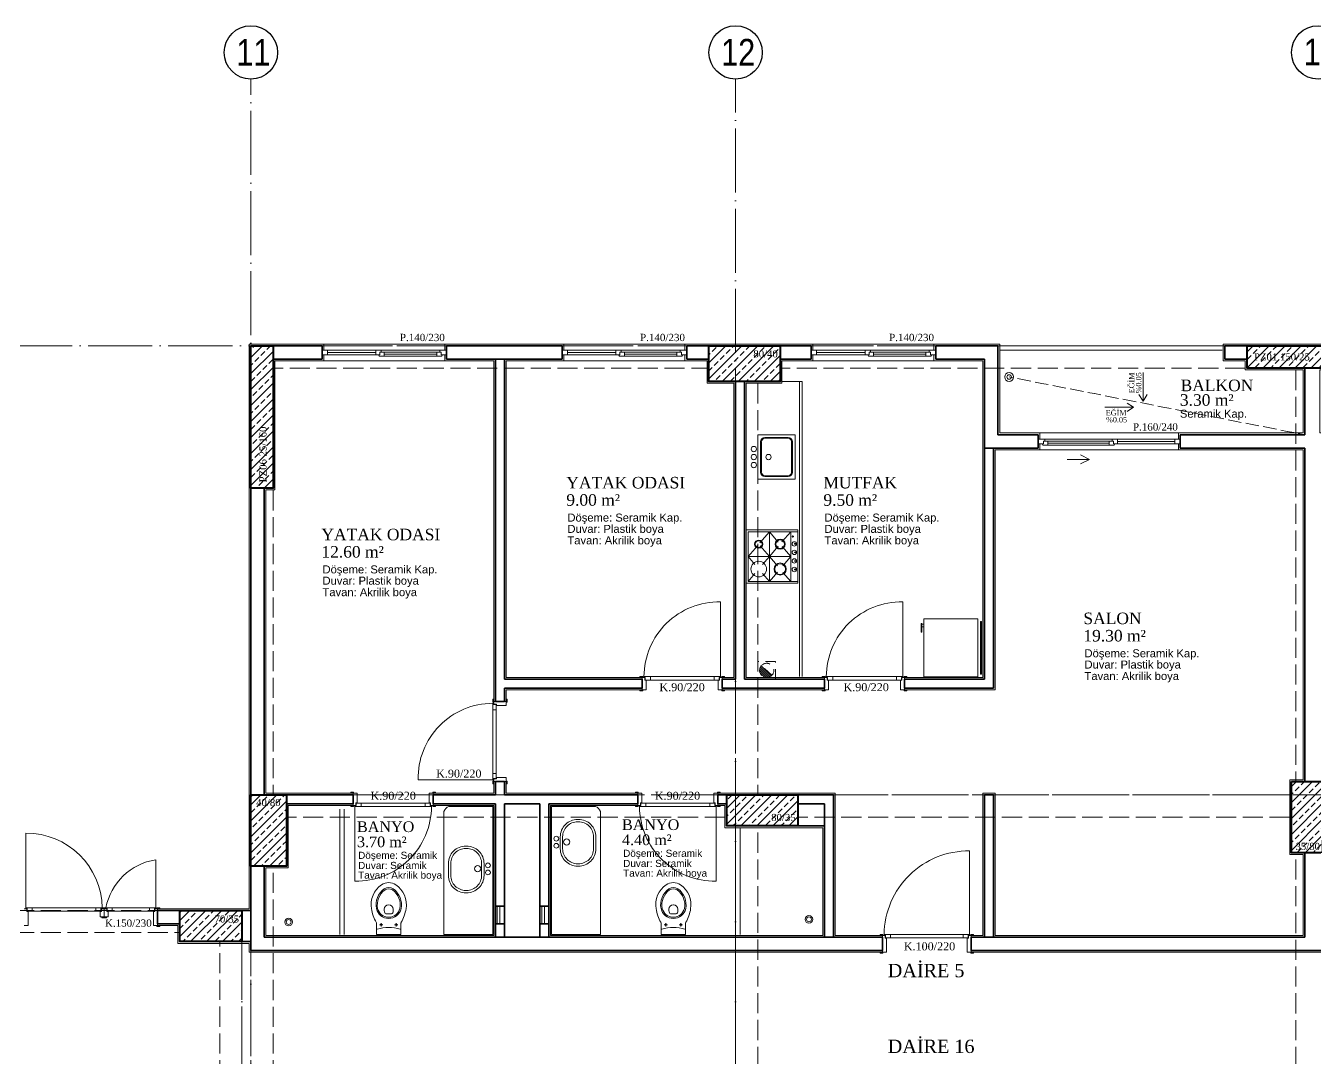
# Model space of a CAD drawing. Header units: millimetres. Extents: x 11587 to 81192, y -36083 to -25300.
# Drawn here: x 27138 to 28588, y -34581 to -33420 of the extents above; entities that cross this region are included whole.
import ezdxf

# ---------------------------------------------------------------- set-up
doc = ezdxf.new("R2010")
doc.units = ezdxf.units.MM
doc.linetypes.add('AKS', pattern=[30, 24, -3, 0, -3])
doc.linetypes.add('IZDUSUM1', pattern=[20, 7.5, -5, 7.5, 0])
for name, color, linetype, lineweight in [('rtm-aks balon', 20, 'Continuous', 25), ('rtm-aks balon yazı', 7, 'Continuous', 20), ('rtm-aks yeni', 7, 'AKS', 20), ('rtm-cam', 141, 'Continuous', 9), ('rtm-duv tugla', 22, 'Continuous', 35), ('rtm-izdusum-üst ince', 8, 'IZDUSUM1', 5), ('rtm-kapı-ahsap', 35, 'Continuous', 13), ('rtm-mhl-yazı-adı', 150, 'Continuous', 30), ('rtm-mhl-yazı-m2', 7, 'Continuous', 20), ('rtm-mhl-yazı-malzeme', 253, 'Continuous', 13), ('rtm-pen-ahsap', 35, 'Continuous', 13), ('rtm-plan katmanı-05', 205, 'Continuous', 20), ('rtm-plan katmanı-07', 135, 'Continuous', 9), ('rtm-sembol ok', 7, 'Continuous', 20), ('rtm-sıva', 252, 'Continuous', 15), ('rtm-tarama-betonarme', 51, 'Continuous', 15), ('rtm-tas_betonarme', 50, 'Continuous', 40), ('rtm-tefris vitrifiye', 9, 'Continuous', 9)]:
    doc.layers.add(name, color=color, linetype=linetype, lineweight=lineweight)
doc.styles.add('AKSYAZI', font='ARIALN.TTF')
doc.styles.add('ARIAL', font='times.ttf')
doc.styles.get("Standard").update_dxf_attribs({"font": 'arial.ttf'})
doc.styles.add('VAZ-OLCU', font='times.ttf', dxfattribs={"height": 60})
pattern_1 = [(45, (1835.655, 20162.28), (-8.980256, 8.980256), []), (45, (1844.636, 20162.28), (-8.980256, 8.980256), [6.35, -3.175])]

# ---------------------------------------------------------------- blocks, each defined once
blk = doc.blocks.new('KİRİŞA')
at = {"layer": 'rtm-izdusum-üst ince', "ltscale": 1.5}
for points in [[(23319.4, -54664.2), (23524.4, -54664.2)], [(23319.4, -54689.2), (23524.4, -54689.2)], [(23569.4, -54934.2), (23569.4, -54699.2)], [(23594.4, -54934.2), (23594.4, -54699.2)]]:
    blk.add_lwpolyline(points, dxfattribs=at)
blk = doc.blocks.new('ABLOKKİRİŞ2')
at = {"layer": 'rtm-izdusum-üst ince', "ltscale": 1.5}
for points in [[(25580.5, -53942.4), (26070.5, -53942.4)], [(26150.5, -53942.4), (26675.5, -53942.4)], [(25580.5, -53967.4), (26070.5, -53967.4)], [(26150.5, -53967.4), (26675.5, -53967.4)], [(26730.5, -54432.4), (26730.5, -53967.4)], [(26100.5, -54447.4), (26100.5, -53982.4)], [(26125.5, -54447.4), (26125.5, -53982.4)], [(25555.5, -54447.4), (25555.5, -54102.4)], [(25580.5, -54447.4), (25580.5, -54102.4)], [(25595.5, -54447.4), (26090.5, -54447.4)], [(26170.5, -54447.4), (26725.5, -54447.4)], [(25595.5, -54472.4), (26090.5, -54472.4)], [(26170.5, -54472.4), (26725.5, -54472.4)], [(26100.5, -54892.4), (26100.5, -54482.4)], [(26125.5, -54892.4), (26125.5, -54482.4)], [(26730.5, -54862.4), (26730.5, -54512.4)], [(25555.5, -54847.4), (25555.5, -54527.4)], [(25580.5, -54847.4), (25580.5, -54527.4)]]:
    blk.add_lwpolyline(points, dxfattribs=at)
blk = doc.blocks.new('rty')
at = {"layer": 'rtm-kapı-ahsap'}
for p, q in [((-58244.9, -62700.3), (-58243.8, -62700.3)), ((-58244.9, -62703.4), (-58244.9, -62700.3)), ((-58243.8, -62703.4), (-58244.9, -62703.4)), ((-58243.8, -62700.3), (-58243.8, -62703.4)), ((-58243.8, -62707.4), (-58243.8, -62702.9)), ((-58229.8, -62702.9), (-58243.8, -62702.9)), ((-58232.8, -62707.4), (-58243.8, -62707.4)), ((-58232.8, -62705.9), (-58232.8, -62707.4)), ((-58229.8, -62705.9), (-58232.8, -62705.9)), ((-58232.6, -62706.4), (-58232.6, -62789.4)), ((-58232.6, -62706.4), (-58229.7, -62706.4)), ((-58228.8, -62712), (-58232.6, -62712)), ((-58229.8, -62700.4), (-58229.8, -62703.4)), ((-58228.8, -62700.4), (-58229.8, -62700.4)), ((-58229.8, -62702.9), (-58229.8, -62705.9)), ((-58229.8, -62703.4), (-58228.8, -62703.4)), ((-58229.8, -62704.9), (-58228.8, -62704.9)), ((-58229.7, -62706.4), (-58229.7, -62704.9)), ((-58228.8, -62703.4), (-58228.8, -62700.4)), ((-58228.8, -62790.9), (-58228.8, -62704.9)), ((-58144.8, -62704.9), (-58228.8, -62704.9)), ((-58228.8, -62783.7), (-58232.6, -62783.7)), ((-58243.8, -62792.3), (-58244.9, -62792.3)), ((-58244.9, -62792.3), (-58244.9, -62795.4)), ((-58244.9, -62795.4), (-58243.8, -62795.4)), ((-58243.8, -62788.4), (-58243.8, -62792.9)), ((-58232.8, -62788.4), (-58243.8, -62788.4)), ((-58243.8, -62795.4), (-58243.8, -62792.3)), ((-58229.8, -62792.9), (-58243.8, -62792.9)), ((-58232.8, -62789.9), (-58232.8, -62788.4)), ((-58229.8, -62789.9), (-58232.8, -62789.9)), ((-58232.6, -62789.4), (-58229.7, -62789.4)), ((-58229.8, -62792.9), (-58229.8, -62789.9)), ((-58229.8, -62790.9), (-58228.8, -62790.9)), ((-58229.8, -62795.4), (-58229.8, -62792.3)), ((-58229.8, -62792.3), (-58228.8, -62792.3)), ((-58228.8, -62795.4), (-58229.8, -62795.4)), ((-58229.7, -62789.4), (-58229.7, -62790.9)), ((-58228.8, -62792.3), (-58228.8, -62795.4))]:
    blk.add_line(p, q, dxfattribs=at)
at = {"layer": 'rtm-kapı-ahsap', "const_width": 0.392}
blk.add_lwpolyline([(-58229.2, -62703.9, 1), (-58229.2, -62704.5, 1)], format="xyb", close=True, dxfattribs=at)
at = {"layer": 'rtm-kapı-ahsap'}
blk.add_arc((-58229.1, -62706.6), 84.3, 270.2011, 1.1472, dxfattribs=at)
blk = doc.blocks.new('K-100')
at = {"layer": 'rtm-kapı-ahsap'}
for p, q in [((-34308.1, -13702.2), (-34307, -13702.2)), ((-34308.1, -13705.4), (-34308.1, -13702.2)), ((-34307, -13705.4), (-34308.1, -13705.4)), ((-34307, -13702.2), (-34307, -13705.4)), ((-34307, -13709.3), (-34307, -13704.8)), ((-34288, -13704.8), (-34307, -13704.8)), ((-34291, -13709.3), (-34307, -13709.3)), ((-34288, -13707.8), (-34291, -13707.8)), ((-34291, -13707.8), (-34291, -13709.3)), ((-34290.8, -13801.3), (-34290.8, -13708.3)), ((-34290.8, -13708.3), (-34287.9, -13708.3)), ((-34287, -13713.9), (-34290.8, -13713.9)), ((-34288, -13702.3), (-34288, -13705.4)), ((-34287, -13702.3), (-34288, -13702.3)), ((-34288, -13704.8), (-34288, -13707.8)), ((-34288, -13705.4), (-34287, -13705.4)), ((-34288, -13706.8), (-34287, -13706.8)), ((-34287.9, -13708.3), (-34287.9, -13706.8)), ((-34287, -13705.4), (-34287, -13702.3)), ((-34287, -13706.8), (-34287, -13802.8)), ((-34307, -13800.3), (-34307, -13804.8)), ((-34291, -13800.3), (-34307, -13800.3)), ((-34291, -13801.8), (-34291, -13800.3)), ((-34287, -13795.6), (-34290.8, -13795.6)), ((-34307, -13804.2), (-34308.1, -13804.2)), ((-34308.1, -13804.2), (-34308.1, -13807.3)), ((-34308.1, -13807.3), (-34307, -13807.3)), ((-34307, -13807.3), (-34307, -13804.2)), ((-34288, -13804.8), (-34307, -13804.8)), ((-34288, -13801.8), (-34291, -13801.8)), ((-34290.8, -13801.3), (-34287.9, -13801.3)), ((-34288, -13804.8), (-34288, -13801.8)), ((-34288, -13802.8), (-34287, -13802.8)), ((-34288, -13807.3), (-34288, -13804.2)), ((-34288, -13804.2), (-34287, -13804.2)), ((-34287, -13807.3), (-34288, -13807.3)), ((-34287.9, -13801.3), (-34287.9, -13802.8)), ((-34193, -13802.8), (-34287, -13802.8)), ((-34287, -13804.2), (-34287, -13807.3))]:
    blk.add_line(p, q, dxfattribs=at)
at = {"layer": 'rtm-kapı-ahsap', "const_width": 0.392}
blk.add_lwpolyline([(-34287.4, -13803.7, -1), (-34287.4, -13803.1, -1)], format="xyb", close=True, dxfattribs=at)
at = {"layer": 'rtm-kapı-ahsap'}
blk.add_arc((-34287.9, -13801.7), 94.9, 359.3332, 89.4605, dxfattribs=at)

msp = doc.modelspace()

# ---------------------------------------------------------------- hatches: boundary and pattern name
at = {"layer": 'rtm-izdusum-üst ince', "ltscale": 1.5}
h = msp.add_hatch(dxfattribs=at)
h.set_pattern_fill('ANSI31', color=256, scale=0.5, angle=270, style=0)
h.set_pattern_definition([(315, (27961.192, -33700.7417), (1.122532, 1.122532), [])])
edge = h.paths.add_edge_path()
edge.add_arc((27971.19, -34145.13), 8, 137.23741, 317.23741, ccw=False)
edge.add_line((27965.32, -34139.7), (27977.07, -34150.57))
at = {"layer": 'rtm-tarama-betonarme'}
h = msp.add_hatch(dxfattribs=at)
h.set_pattern_fill('ANSI33', color=256, scale=2, style=0)
h.set_pattern_definition(pattern_1)
h.paths.add_polyline_path([(27391.19, -33940.13), (27391.19, -33780.13), (27416.19, -33780.13), (27416.19, -33940.13)])
h = msp.add_hatch(dxfattribs=at)
h.set_pattern_fill('ANSI33', color=256, scale=2, style=0)
h.set_pattern_definition(pattern_1)
h.paths.add_polyline_path([(27986.19, -33780.13), (27986.19, -33820.13), (27906.19, -33820.13), (27906.19, -33780.13)])
h = msp.add_hatch(dxfattribs=at)
h.set_pattern_fill('ANSI33', color=256, scale=2, style=0)
h.set_pattern_definition(pattern_1)
h.paths.add_polyline_path([(28511.19, -33780.13), (28661.19, -33780.13), (28661.19, -33805.13), (28511.19, -33805.13)])
h = msp.add_hatch(dxfattribs=at)
h.set_pattern_fill('ANSI33', color=256, scale=2, style=0)
h.set_pattern_definition(pattern_1)
h.paths.add_polyline_path([(28596.19, -34270.13), (28596.19, -34350.13), (28561.19, -34350.13), (28561.19, -34270.13)])
h = msp.add_hatch(dxfattribs=at)
h.set_pattern_fill('ANSI33', color=256, scale=2, style=0)
h.set_pattern_definition(pattern_1)
h.paths.add_polyline_path([(27391.19, -34285.13), (27431.19, -34285.13), (27431.19, -34365.13), (27391.19, -34365.13)])
h = msp.add_hatch(dxfattribs=at)
h.set_pattern_fill('ANSI33', color=256, scale=2, style=0)
h.set_pattern_definition(pattern_1)
h.paths.add_polyline_path([(28006.19, -34285.13), (28006.19, -34320.13), (27926.19, -34320.13), (27926.19, -34285.13)])
h = msp.add_hatch(dxfattribs=at)
h.set_pattern_fill('ANSI33', color=256, scale=2, style=0)
h.set_pattern_definition([(45, (3786.76, 20249.116), (-8.980256, 8.980256), []), (45, (3795.74, 20249.116), (-8.980256, 8.980256), [6.35, -3.175])])
h.paths.add_polyline_path([(27311.19, -34450.13), (27311.19, -34415.13), (27381.19, -34415.13), (27381.19, -34450.13)])

# ---------------------------------------------------------------- linework, layer by layer
at = {"layer": 'rtm-aks balon'}
for centre in [(27391.19, -33450.13), (27936.19, -33450.13), (28591.19, -33450.13)]:
    msp.add_circle(centre, 30, dxfattribs=at)
at = {"layer": 'rtm-aks yeni', "ltscale": 3}
for p, q in [((27391.19, -35570.13), (27391.19, -33480.13)), ((27936.19, -35680.13), (27936.19, -33480.13)), ((25316.19, -33780.13), (33681.19, -33780.13)), ((27391.19, -34285.13), (31606.19, -34285.13)), ((27381.19, -35680.13), (27381.19, -34415.13))]:
    msp.add_line(p, q, dxfattribs=at)
at = {"layer": 'rtm-cam'}
for p, q in [((27531.69, -33787.63), (27477.19, -33787.63)), ((27600.19, -33789.38), (27541.19, -33789.38)), ((27801.69, -33787.63), (27747.19, -33787.63)), ((27870.19, -33789.38), (27811.19, -33789.38)), ((28081.69, -33787.63), (28027.19, -33787.63)), ((28150.19, -33789.38), (28091.19, -33789.38)), ((28287.19, -33889.38), (28356.19, -33889.38)), ((28365.69, -33887.63), (28430.19, -33887.63))]:
    msp.add_line(p, q, dxfattribs=at)
at = {"layer": 'rtm-duv tugla'}
for points in [[(27471.19, -33780.13), (27416.19, -33780.13)], [(27471.19, -33795.13), (27471.19, -33780.13)], [(27741.19, -33780.13), (27611.19, -33780.13)], [(27611.19, -33795.13), (27611.19, -33780.13)], [(27741.19, -33795.13), (27741.19, -33780.13)], [(27906.19, -33780.13), (27881.19, -33780.13)], [(27881.19, -33795.13), (27881.19, -33780.13)], [(28021.19, -33780.13), (27986.19, -33780.13)], [(28021.19, -33795.13), (28021.19, -33780.13)], [(28161.19, -33795.13), (28161.19, -33780.13)], [(28231.19, -33780.13), (28161.19, -33780.13)], [(28231.19, -33880.13), (28231.19, -33780.13)], [(28511.19, -33780.13), (28486.19, -33780.13)], [(28486.19, -33780.13), (28486.19, -33795.13)], [(27471.19, -33795.13), (27416.19, -33795.13)], [(27741.19, -33795.13), (27611.19, -33795.13)], [(27666.19, -34180.13), (27666.19, -33795.13)], [(27676.19, -34155.13), (27676.19, -33795.13)], [(27906.19, -33795.13), (27881.19, -33795.13)], [(28021.19, -33795.13), (27986.19, -33795.13)], [(28216.19, -33795.13), (28161.19, -33795.13)], [(28216.19, -33895.13), (28216.19, -33795.13)], [(28511.19, -33795.13), (28486.19, -33795.13)], [(28576.19, -33805.13), (28576.19, -33880.13)], [(27936.19, -34155.13), (27936.19, -33820.13)], [(27946.19, -34155.13), (27946.19, -33820.13)], [(28276.19, -33880.13), (28231.19, -33880.13)], [(28276.19, -33880.13), (28276.19, -33895.13)], [(28576.19, -33880.13), (28436.19, -33880.13)], [(28436.19, -33880.13), (28436.19, -33895.13)], [(28216.19, -33895.13), (28216.19, -34155.13)], [(28276.19, -33895.13), (28216.19, -33895.13)], [(28226.19, -33895.13), (28226.19, -34165.13)], [(28576.19, -33895.13), (28436.19, -33895.13)], [(28576.19, -33895.13), (28576.19, -34270.13)], [(27391.19, -33940.13), (27391.19, -34285.13)], [(27406.19, -33940.13), (27406.19, -34285.13)], [(27676.19, -34155.13), (27831.19, -34155.13)], [(27676.19, -34180.13), (27676.19, -34165.13)], [(27676.19, -34165.13), (27831.19, -34165.13)], [(27831.19, -34165.13), (27831.19, -34155.13)], [(27921.19, -34155.13), (27936.19, -34155.13)], [(27921.19, -34165.13), (27921.19, -34155.13)], [(27921.19, -34165.13), (28036.19, -34165.13)], [(27946.19, -34155.13), (28036.19, -34155.13)], [(28036.19, -34165.13), (28036.19, -34155.13)], [(28126.19, -34155.13), (28216.19, -34155.13)], [(28126.19, -34165.13), (28126.19, -34155.13)], [(28126.19, -34165.13), (28226.19, -34165.13)], [(27676.19, -34180.13), (27666.19, -34180.13)], [(27666.19, -34285.13), (27666.19, -34270.13)], [(27676.19, -34270.13), (27666.19, -34270.13)], [(27676.19, -34285.13), (27676.19, -34270.13)], [(27431.19, -34285.13), (27506.19, -34285.13)], [(27506.19, -34285.13), (27506.19, -34295.13)], [(27596.19, -34285.13), (27666.19, -34285.13)], [(27596.19, -34285.13), (27596.19, -34295.13)], [(27676.19, -34285.13), (27826.19, -34285.13)], [(27826.19, -34285.13), (27826.19, -34295.13)], [(27916.19, -34285.13), (27926.19, -34285.13)], [(27916.19, -34285.13), (27916.19, -34295.13)], [(28006.19, -34285.13), (28046.19, -34285.13)], [(28046.19, -34285.13), (28046.19, -34445.13)], [(28226.19, -34445.13), (28226.19, -34285.13), (28216.19, -34285.13), (28216.19, -34445.13)], [(27431.19, -34295.13), (27506.19, -34295.13)], [(27596.19, -34295.13), (27666.19, -34295.13)], [(27666.19, -34445.13), (27666.19, -34295.13)], [(27676.19, -34445.13), (27676.19, -34295.13)], [(27676.19, -34295.13), (27716.19, -34295.13)], [(27716.19, -34445.13), (27716.19, -34295.13)], [(27726.19, -34445.13), (27726.19, -34295.13)], [(27726.19, -34295.13), (27826.19, -34295.13)], [(27916.19, -34295.13), (27926.19, -34295.13)], [(28006.19, -34295.13), (28036.19, -34295.13)], [(28036.19, -34295.13), (28036.19, -34445.13)], [(28006.19, -34320.13), (28036.19, -34320.13)], [(28576.19, -34350.13), (28576.19, -34445.13)], [(28101.19, -34460.13), (27391.19, -34460.13), (27391.19, -34365.13)], [(27406.19, -34365.13), (27406.19, -34445.13), (28101.19, -34445.13)], [(27311.19, -34415.13), (27286.19, -34415.13)], [(27286.19, -34430.13), (27286.19, -34415.13)], [(27381.19, -34415.13), (27391.19, -34415.13)], [(27676.19, -34410.13), (27666.19, -34410.13)], [(27726.19, -34410.13), (27716.19, -34410.13)], [(27311.19, -34430.13), (27286.19, -34430.13)], [(27676.19, -34430.13), (27666.19, -34430.13)], [(27726.19, -34430.13), (27716.19, -34430.13)], [(27381.19, -34450.13), (27391.19, -34450.13)], [(28101.19, -34445.13), (28101.19, -34460.13)], [(28201.19, -34445.13), (28201.19, -34460.13)], [(28201.19, -34445.13), (28576.19, -34445.13)], [(28966.19, -34460.13), (28201.19, -34460.13)]]:
    msp.add_lwpolyline(points, dxfattribs=at)
at = {"layer": 'rtm-izdusum-üst ince'}
msp.add_lwpolyline([(28576.19, -33880.13), (28243.69, -33815.13)], dxfattribs=at)
at = {"layer": 'rtm-izdusum-üst ince', "ltscale": 1.5}
for points in [[(27961.19, -34155.13), (27981.19, -34155.13), (27981.19, -34135.13), (27961.19, -34135.13), (27961.19, -34155.13)], [(27977.07, -34150.57), (27965.32, -34139.7)]]:
    msp.add_lwpolyline(points, dxfattribs=at)
msp.add_circle((27971.19, -34145.13), 8, dxfattribs=at)
at = {"layer": 'rtm-kapı-ahsap'}
for p, q in [((27138.2, -34328.14), (27138.2, -34412.13)), ((27284.19, -34358.14), (27284.19, -34412.13)), ((27136.19, -34413.13), (27139.19, -34413.13)), ((27224.19, -34412.13), (27138.2, -34412.13)), ((27138.2, -34413.13), (27138.2, -34412.13)), ((27139.71, -34413.08), (27138.2, -34413.08)), ((27139.19, -34413.13), (27139.19, -34416.13)), ((27139.71, -34416), (27139.71, -34413.08)), ((27145.34, -34412.13), (27145.34, -34416)), ((27217.05, -34412.13), (27217.05, -34416)), ((27222.68, -34416), (27222.68, -34413.08)), ((27222.68, -34413.08), (27224.19, -34413.08)), ((27226.19, -34413.13), (27223.19, -34413.13)), ((27223.19, -34413.13), (27223.19, -34416.13)), ((27223.69, -34412.15), (27223.69, -34413.13)), ((27226.76, -34412.15), (27223.69, -34412.15)), ((27223.69, -34413.13), (27226.76, -34413.13)), ((27224.19, -34413.13), (27224.19, -34412.13)), ((27225.62, -34412.15), (27228.69, -34412.15)), ((27225.62, -34413.13), (27225.62, -34412.15)), ((27228.69, -34413.13), (27225.62, -34413.13)), ((27226.19, -34413.13), (27226.19, -34422.13)), ((27226.19, -34413.13), (27226.19, -34422.13)), ((27226.19, -34413.13), (27229.19, -34413.13)), ((27226.76, -34413.13), (27226.76, -34412.15)), ((27228.2, -34413.13), (27228.2, -34412.13)), ((27228.2, -34412.13), (27284.19, -34412.13)), ((27229.71, -34413.08), (27228.2, -34413.08)), ((27228.69, -34412.15), (27228.69, -34413.13)), ((27229.19, -34413.13), (27229.19, -34416.13)), ((27229.71, -34416), (27229.71, -34413.08)), ((27235.34, -34412.13), (27235.34, -34416)), ((27277.05, -34412.13), (27277.05, -34416)), ((27282.68, -34416), (27282.68, -34413.08)), ((27282.68, -34413.08), (27284.19, -34413.08)), ((27286.19, -34413.13), (27283.19, -34413.13)), ((27283.19, -34413.13), (27283.19, -34416.13)), ((27284.19, -34413.13), (27284.19, -34412.13)), ((27285.62, -34413.13), (27285.62, -34412.15)), ((27285.62, -34412.15), (27288.69, -34412.15)), ((27288.69, -34413.13), (27285.62, -34413.13)), ((27286.19, -34413.13), (27286.19, -34432.13)), ((27288.69, -34412.15), (27288.69, -34413.13)), ((27139.19, -34416.13), (27140.69, -34416.13)), ((27139.71, -34416), (27222.68, -34416)), ((27140.69, -34416.13), (27140.69, -34432.13)), ((27221.69, -34416.13), (27221.69, -34422.13)), ((27223.19, -34416.13), (27221.69, -34416.13)), ((27221.69, -34422.13), (27226.19, -34422.13)), ((27223.64, -34422.13), (27226.76, -34422.13)), ((27223.64, -34423.28), (27223.64, -34422.13)), ((27226.76, -34423.28), (27223.64, -34423.28)), ((27225.62, -34422.13), (27225.62, -34423.28)), ((27228.74, -34422.13), (27225.62, -34422.13)), ((27225.62, -34423.28), (27228.74, -34423.28)), ((27230.69, -34422.13), (27226.19, -34422.13)), ((27226.76, -34422.13), (27226.76, -34423.28)), ((27228.74, -34423.28), (27228.74, -34422.13)), ((27229.19, -34416.13), (27230.69, -34416.13)), ((27282.68, -34416), (27229.71, -34416)), ((27230.69, -34416.13), (27230.69, -34422.13)), ((27281.69, -34416.13), (27281.69, -34432.13)), ((27283.19, -34416.13), (27281.69, -34416.13)), ((27140.69, -34432.13), (27136.19, -34432.13)), ((27281.69, -34432.13), (27286.19, -34432.13)), ((27288.74, -34432.13), (27285.62, -34432.13)), ((27285.62, -34432.13), (27285.62, -34433.28)), ((27285.62, -34433.28), (27288.74, -34433.28)), ((27288.74, -34433.28), (27288.74, -34432.13))]:
    msp.add_line(p, q, dxfattribs=at)
at = {"layer": 'rtm-kapı-ahsap', "const_width": 0.392}
msp.add_lwpolyline([(27285.12, -34412.55, -1), (27284.51, -34412.55, -1)], format="xyb", close=True, dxfattribs=at)
at = {"layer": 'rtm-kapı-ahsap'}
for points in [[(27668.19, -34430.13), (27668.19, -34410.13)], [(27671.19, -34430.13), (27671.19, -34410.13)], [(27718.19, -34430.13), (27718.19, -34410.13)], [(27721.19, -34430.13), (27721.19, -34410.13)]]:
    msp.add_lwpolyline(points, dxfattribs=at)
for centre, radius, start, end in [((27138.6, -34413.75), 85.6, 1.07899, 90.26926), ((27294.71, -34425.09), 67.77, 98.93731, 168.97902)]:
    msp.add_arc(centre, radius, start, end, dxfattribs=at)
at = {"layer": 'rtm-pen-ahsap'}
for p, q in [((27530.19, -33785.13), (27471.19, -33785.13)), ((27471.19, -33790.13), (27477.19, -33790.13)), ((27482.19, -33790.13), (27476.56, -33790.13)), ((27477.19, -33785.13), (27477.19, -33790.13)), ((27482.19, -33790.13), (27531.69, -33790.13)), ((27530.19, -33785.13), (27537.69, -33785.13)), ((27531.69, -33785.13), (27531.69, -33790.13)), ((27536.19, -33790.13), (27531.69, -33790.13)), ((27535.56, -33791.63), (27541.19, -33791.63)), ((27536.19, -33787.13), (27541.19, -33787.13)), ((27536.19, -33787.13), (27536.19, -33790.13)), ((27537.69, -33787.13), (27537.69, -33785.13)), ((27541.19, -33787.13), (27600.19, -33787.13)), ((27541.19, -33787.13), (27541.19, -33791.63)), ((27541.19, -33791.63), (27600.19, -33791.63)), ((27605.19, -33787.13), (27600.19, -33787.13)), ((27600.19, -33787.13), (27600.19, -33791.63)), ((27605.83, -33791.63), (27600.19, -33791.63)), ((27603.69, -33785.13), (27603.69, -33787.13)), ((27603.69, -33785.13), (27611.19, -33785.13)), ((27605.19, -33787.13), (27605.19, -33790.13)), ((27611.19, -33790.13), (27605.19, -33790.13)), ((27800.19, -33785.13), (27741.19, -33785.13)), ((27741.19, -33790.13), (27747.19, -33790.13)), ((27752.19, -33790.13), (27746.56, -33790.13)), ((27747.19, -33785.13), (27747.19, -33790.13)), ((27752.19, -33790.13), (27801.69, -33790.13)), ((27800.19, -33785.13), (27807.69, -33785.13)), ((27801.69, -33785.13), (27801.69, -33790.13)), ((27806.19, -33790.13), (27801.69, -33790.13)), ((27805.56, -33791.63), (27811.19, -33791.63)), ((27806.19, -33787.13), (27811.19, -33787.13)), ((27806.19, -33787.13), (27806.19, -33790.13)), ((27807.69, -33787.13), (27807.69, -33785.13)), ((27811.19, -33787.13), (27870.19, -33787.13)), ((27811.19, -33787.13), (27811.19, -33791.63)), ((27811.19, -33791.63), (27870.19, -33791.63)), ((27875.19, -33787.13), (27870.19, -33787.13)), ((27870.19, -33787.13), (27870.19, -33791.63)), ((27875.83, -33791.63), (27870.19, -33791.63)), ((27873.69, -33785.13), (27873.69, -33787.13)), ((27873.69, -33785.13), (27881.19, -33785.13)), ((27875.19, -33787.13), (27875.19, -33790.13)), ((27881.19, -33790.13), (27875.19, -33790.13)), ((28080.19, -33785.13), (28021.19, -33785.13)), ((28021.19, -33790.13), (28027.19, -33790.13)), ((28032.19, -33790.13), (28026.56, -33790.13)), ((28027.19, -33785.13), (28027.19, -33790.13)), ((28032.19, -33790.13), (28081.69, -33790.13)), ((28080.19, -33785.13), (28087.69, -33785.13)), ((28081.69, -33785.13), (28081.69, -33790.13)), ((28086.19, -33790.13), (28081.69, -33790.13)), ((28085.56, -33791.63), (28091.19, -33791.63)), ((28086.19, -33787.13), (28091.19, -33787.13)), ((28086.19, -33787.13), (28086.19, -33790.13)), ((28087.69, -33787.13), (28087.69, -33785.13)), ((28091.19, -33787.13), (28150.19, -33787.13)), ((28091.19, -33787.13), (28091.19, -33791.63)), ((28091.19, -33791.63), (28150.19, -33791.63)), ((28155.19, -33787.13), (28150.19, -33787.13)), ((28150.19, -33787.13), (28150.19, -33791.63)), ((28155.83, -33791.63), (28150.19, -33791.63)), ((28153.69, -33785.13), (28153.69, -33787.13)), ((28153.69, -33785.13), (28161.19, -33785.13)), ((28155.19, -33787.13), (28155.19, -33790.13)), ((28161.19, -33790.13), (28155.19, -33790.13)), ((28283.69, -33885.13), (28276.19, -33885.13)), ((28276.19, -33890.13), (28282.19, -33890.13)), ((28281.56, -33891.63), (28287.19, -33891.63)), ((28282.19, -33887.13), (28287.19, -33887.13)), ((28282.19, -33887.13), (28282.19, -33890.13)), ((28283.69, -33885.13), (28283.69, -33887.13)), ((28356.19, -33887.13), (28287.19, -33887.13)), ((28287.19, -33887.13), (28287.19, -33891.63)), ((28356.19, -33891.63), (28287.19, -33891.63)), ((28361.19, -33887.13), (28356.19, -33887.13)), ((28356.19, -33887.13), (28356.19, -33891.63)), ((28361.83, -33891.63), (28356.19, -33891.63)), ((28367.19, -33885.13), (28359.69, -33885.13)), ((28359.69, -33887.13), (28359.69, -33885.13)), ((28361.19, -33887.13), (28361.19, -33890.13)), ((28361.19, -33890.13), (28365.69, -33890.13)), ((28365.69, -33885.13), (28365.69, -33890.13)), ((28425.19, -33890.13), (28365.69, -33890.13)), ((28367.19, -33885.13), (28436.19, -33885.13)), ((28425.19, -33890.13), (28430.83, -33890.13)), ((28430.19, -33885.13), (28430.19, -33890.13)), ((28436.19, -33890.13), (28430.19, -33890.13))]:
    msp.add_line(p, q, dxfattribs=at)
for points in [[(27535.56, -33791.63), (27534.69, -33790.13)], [(27605.83, -33791.63), (27606.69, -33790.13)], [(27805.56, -33791.63), (27804.69, -33790.13)], [(27875.83, -33791.63), (27876.69, -33790.13)], [(28085.56, -33791.63), (28084.69, -33790.13)], [(28155.83, -33791.63), (28156.69, -33790.13)], [(28281.56, -33891.63), (28280.69, -33890.13)], [(28361.83, -33891.63), (28362.69, -33890.13)]]:
    msp.add_lwpolyline(points, dxfattribs=at)
at = {"layer": 'rtm-plan katmanı-05', "ltscale": 0.6}
for points in [[(27473.19, -33778.13), (27609.19, -33778.13)], [(27743.19, -33778.13), (27879.19, -33778.13)], [(28023.19, -33778.13), (28159.19, -33778.13)], [(27473.19, -33797.13), (27609.19, -33797.13)], [(27743.19, -33797.13), (27879.19, -33797.13)], [(28023.19, -33797.13), (28159.19, -33797.13)], [(28434.19, -33878.13), (28278.19, -33878.13)], [(28434.19, -33897.13), (28278.19, -33897.13)]]:
    msp.add_lwpolyline(points, dxfattribs=at)
at = {"layer": 'rtm-plan katmanı-05'}
for points in [[(28483.19, -33780.13), (28234.19, -33780.13)], [(28483.19, -33785.13), (28234.19, -33785.13)]]:
    msp.add_lwpolyline(points, dxfattribs=at)
for radius in [5, 2.5]:
    msp.add_circle((28243.69, -33815.13), radius, dxfattribs=at)
at = {"layer": 'rtm-plan katmanı-07'}
for points in [[(27537.69, -33785.13), (27603.69, -33785.13)], [(27807.69, -33785.13), (27873.69, -33785.13)], [(28087.69, -33785.13), (28153.69, -33785.13)], [(28359.69, -33885.13), (28283.69, -33885.13)]]:
    msp.add_lwpolyline(points, dxfattribs=at)
at = {"layer": 'rtm-sembol ok'}
for points in [[(28394.32, -33809.99), (28394.32, -33842.32)], [(28394.32, -33842.32), (28389.65, -33834.91)], [(28394.32, -33842.32), (28398.99, -33834.91)], [(28351.3, -33849.11), (28383.63, -33849.11)], [(28383.63, -33849.11), (28376.23, -33844.44)], [(28383.63, -33849.11), (28376.23, -33853.78)], [(28308.94, -33907.82), (28333.94, -33907.82)], [(28333.94, -33907.82), (28323.94, -33902.82)], [(28333.94, -33907.82), (28323.94, -33912.82)]]:
    msp.add_lwpolyline(points, dxfattribs=at)
at = {"layer": 'rtm-sıva'}
for points in [[(27286.19, -34413.13), (27389.19, -34413.13), (27389.19, -33778.13), (27473.19, -33778.13), (27473.19, -33785.13)], [(27506.19, -34283.13), (27408.19, -34283.13), (27408.19, -33942.13), (27418.19, -33942.13), (27418.19, -33797.13), (27473.19, -33797.13), (27473.19, -33790.13)], [(27743.19, -33785.13), (27743.19, -33778.13), (27609.19, -33778.13), (27609.19, -33785.13)], [(27609.19, -33790.13), (27609.19, -33797.13), (27664.19, -33797.13), (27664.19, -34180.13)], [(27831.19, -34153.13), (27678.19, -34153.13), (27678.19, -33797.13), (27743.19, -33797.13), (27743.19, -33790.13)], [(27879.19, -33785.13), (27879.19, -33778.13), (28023.19, -33778.13), (28023.19, -33785.13)], [(27879.19, -33790.13), (27879.19, -33797.13), (27904.19, -33797.13), (27904.19, -33822.13), (27934.19, -33822.13), (27934.19, -34153.13), (27921.19, -34153.13)], [(28023.19, -33790.13), (28023.19, -33797.13), (27988.19, -33797.13), (27988.19, -33822.13), (27948.19, -33822.13), (27948.19, -34153.13), (28036.19, -34153.13)], [(28126.19, -34153.13), (28214.19, -34153.13), (28214.19, -33797.13), (28159.19, -33797.13), (28159.19, -33790.13)], [(28278.19, -33885.13), (28278.19, -33878.13), (28233.19, -33878.13), (28233.19, -33778.13), (28159.19, -33778.13), (28159.19, -33785.13)], [(28434.19, -33885.13), (28434.19, -33878.13), (28574.19, -33878.13), (28574.19, -33807.13), (28509.19, -33807.13), (28509.19, -33797.13), (28484.19, -33797.13), (28484.19, -33778.13), (28688.19, -33778.13), (28688.19, -33797.13), (28663.19, -33797.13), (28663.19, -33807.13), (28593.19, -33807.13), (28593.19, -33878.13), (28733.19, -33878.13), (28733.19, -33885.13)], [(28126.19, -34167.13), (28228.19, -34167.13), (28228.19, -33897.13), (28278.19, -33897.13), (28278.19, -33890.13)], [(28201.19, -34443.13), (28214.19, -34443.13), (28214.19, -34283.13), (28228.19, -34283.13), (28228.19, -34443.13), (28574.19, -34443.13), (28574.19, -34352.13), (28559.19, -34352.13), (28559.19, -34268.13), (28574.19, -34268.13), (28574.19, -33897.13), (28434.19, -33897.13), (28434.19, -33890.13)], [(27678.19, -34180.13), (27678.19, -34167.13), (27831.19, -34167.13)], [(27921.19, -34167.13), (28036.19, -34167.13)], [(27596.19, -34283.13), (27664.19, -34283.13), (27664.19, -34270.13)], [(27678.19, -34270.13), (27678.19, -34283.13), (27826.19, -34283.13)], [(27916.19, -34283.13), (28048.19, -34283.13), (28048.19, -34443.13), (28101.19, -34443.13)], [(27506.19, -34297.13), (27433.19, -34297.13), (27433.19, -34367.13), (27408.19, -34367.13), (27408.19, -34443.13), (27664.19, -34443.13), (27664.19, -34297.13), (27596.19, -34297.13)], [(27826.19, -34297.13), (27728.19, -34297.13), (27728.19, -34443.13), (28034.19, -34443.13), (28034.19, -34322.13), (27924.19, -34322.13), (27924.19, -34297.13), (27916.19, -34297.13)], [(28101.19, -34462.13), (27389.19, -34462.13), (27389.19, -34452.13), (27309.19, -34452.13), (27309.19, -34432.13), (27286.19, -34432.13)], [(28966.19, -34462.13), (28201.19, -34462.13)]]:
    msp.add_lwpolyline(points, dxfattribs=at)
at = {"layer": 'rtm-tas_betonarme'}
for points in [[(27391.19, -33780.13), (27416.19, -33780.13), (27416.19, -33940.13), (27391.19, -33940.13)], [(27906.19, -33780.13), (27986.19, -33780.13), (27986.19, -33820.13), (27906.19, -33820.13)], [(28511.19, -33780.13), (28661.19, -33780.13), (28661.19, -33805.13), (28511.19, -33805.13)], [(28561.19, -34270.13), (28596.19, -34270.13), (28596.19, -34350.13), (28561.19, -34350.13)], [(27391.19, -34285.13), (27431.19, -34285.13), (27431.19, -34365.13), (27391.19, -34365.13)], [(27926.19, -34285.13), (28006.19, -34285.13), (28006.19, -34320.13), (27926.19, -34320.13)], [(27311.19, -34415.13), (27381.19, -34415.13), (27381.19, -34450.13), (27311.19, -34450.13)]]:
    msp.add_lwpolyline(points, close=True, dxfattribs=at)
at = {"layer": 'rtm-tefris vitrifiye'}
for p, q in [((28011.19, -33820.13), (28011.19, -34152.13)), ((28003.19, -33880.13), (27961.19, -33880.13)), ((27961.19, -33880.13), (27961.19, -33930.13)), ((27964.19, -33888.13), (27964.19, -33922.13)), ((27965.19, -33888.13), (27965.19, -33922.13)), ((27995.19, -33883.13), (27969.19, -33883.13)), ((27995.19, -33884.13), (27969.19, -33884.13)), ((27999.19, -33922.13), (27999.19, -33888.13)), ((28000.19, -33922.13), (28000.19, -33888.13)), ((28003.19, -33930.13), (28003.19, -33880.13)), ((28003.19, -33930.13), (27961.19, -33930.13)), ((27995.19, -33926.13), (27969.19, -33926.13)), ((27995.19, -33927.13), (27969.19, -33927.13)), ((27948.19, -33987.16), (28006.19, -33987.16)), ((27948.19, -33987.16), (27948.19, -34047.16)), ((27950.19, -33989.16), (27950.19, -34045.16)), ((27950.19, -33989.16), (28006.19, -33989.16)), ((27963.55, -34001.57), (27974.19, -33989.16)), ((27974.19, -33989.16), (27984.21, -34000.85)), ((27974.19, -33989.16), (27974.19, -34045.16)), ((27988.31, -34000.68), (27998.19, -33989.16)), ((27998.19, -33989.16), (27998.19, -34045.16)), ((28006.19, -33987.16), (28006.19, -34047.16)), ((27960.64, -34004.97), (27950.19, -34017.16)), ((27974.19, -34017.16), (27963.71, -34004.93)), ((27974.19, -34017.16), (27984.22, -34005.45)), ((27988.45, -34005.79), (27998.19, -34017.16)), ((28002.21, -34003.12), (28002.21, -34002.58)), ((28002.21, -34002.58), (28004.68, -34002.58)), ((28004.68, -34003.12), (28002.21, -34003.12)), ((27950.19, -34017.16), (27957.88, -34026.13)), ((27950.19, -34017.16), (27998.19, -34017.16)), ((27966.51, -34026.13), (27974.19, -34017.16)), ((27974.19, -34017.16), (27983.15, -34027.62)), ((27989.37, -34027.45), (27998.19, -34017.16)), ((28002.21, -34012.7), (28002.21, -34012.17)), ((28002.21, -34012.17), (28004.68, -34012.17)), ((28004.68, -34012.7), (28002.21, -34012.7)), ((28002.21, -34022.29), (28002.21, -34021.75)), ((28002.21, -34021.75), (28004.68, -34021.75)), ((28004.68, -34022.29), (28002.21, -34022.29)), ((27957.88, -34036.19), (27950.19, -34045.16)), ((27974.19, -34045.16), (27966.51, -34036.19)), ((27974.19, -34045.16), (27983.3, -34034.54)), ((27989.43, -34034.94), (27998.19, -34045.16)), ((28002.21, -34031.88), (28002.21, -34031.34)), ((28002.21, -34031.34), (28004.68, -34031.34)), ((28004.68, -34031.88), (28002.21, -34031.88)), ((27950.19, -34045.16), (27998.19, -34045.16)), ((27998.19, -34045.16), (28006.19, -34045.16)), ((28144.63, -34092.23), (28145.63, -34092.23)), ((28144.63, -34102.23), (28144.63, -34092.23)), ((28145.63, -34092.23), (28145.63, -34102.23)), ((28147.63, -34093.23), (28145.63, -34093.23)), ((28147.63, -34096.23), (28145.63, -34096.23)), ((28208.63, -34087.23), (28147.63, -34087.23)), ((28208.63, -34152.23), (28208.63, -34087.23)), ((28211.63, -34149.23), (28211.63, -34090.23)), ((28211.63, -34090.23), (28212.63, -34090.23)), ((28212.63, -34090.23), (28212.63, -34149.23)), ((28145.63, -34102.23), (28144.63, -34102.23)), ((28147.63, -34152.23), (28208.63, -34152.23)), ((28212.63, -34149.23), (28211.63, -34149.23)), ((27532.45, -34429.55), (27532.45, -34442.13)), ((27537.67, -34433.01), (27537.67, -34429.3)), ((27548.36, -34419.03), (27544.03, -34419.03)), ((27554.72, -34433.01), (27554.72, -34429.3)), ((27559.93, -34429.55), (27559.93, -34442.13)), ((27852.45, -34429.55), (27852.45, -34442.13)), ((27857.67, -34433.01), (27857.67, -34429.3)), ((27868.36, -34419.03), (27864.03, -34419.03)), ((27874.72, -34433.01), (27874.72, -34429.3)), ((27879.93, -34429.55), (27879.93, -34442.13)), ((27532.45, -34442.13), (27559.93, -34442.13)), ((27535.82, -34431.13), (27539.74, -34431.13)), ((27556.56, -34431.13), (27552.64, -34431.13)), ((27852.45, -34442.13), (27879.93, -34442.13)), ((27855.82, -34431.13), (27859.74, -34431.13)), ((27876.56, -34431.13), (27872.64, -34431.13))]:
    msp.add_line(p, q, dxfattribs=at)
for points in [[(27988.19, -33820.13), (28011.19, -33820.13)], [(28008.19, -33820.13), (28008.19, -34152.13)], [(27948.19, -34047.16), (28006.19, -34047.16)], [(28147.63, -34087.23), (28147.63, -34152.23)], [(27491.19, -34442.13), (27491.19, -34301.13)], [(27496.19, -34442.13), (27496.19, -34301.13)], [(27936.19, -34442.13), (27936.19, -34323.13)], [(27941.19, -34442.13), (27941.19, -34323.13)]]:
    msp.add_lwpolyline(points, dxfattribs=at)
for points in [[(27608.19, -34442.13), (27608.19, -34303.72, -0.2032744), (27613.77, -34298.13), (27663.19, -34298.13), (27663.19, -34442.13), (27608.19, -34442.13)], [(27784.19, -34442.13), (27784.19, -34303.72, 0.2032744), (27778.61, -34298.13), (27729.19, -34298.13), (27729.19, -34442.13), (27784.19, -34442.13)], [(27759.56, -34312.67), (27758.67, -34312.67, 0.4142136), (27739.06, -34332.27), (27739.06, -34345.66, 0.4142136), (27758.67, -34365.26), (27759.56, -34365.26, 0.4142136), (27779.16, -34345.66), (27779.16, -34332.27, 0.4142136)], [(27759.56, -34315.34), (27758.67, -34315.34, 0.4142136), (27741.74, -34332.27), (27741.74, -34345.66, 0.4142136), (27758.67, -34362.59), (27759.56, -34362.59, 0.4142136), (27776.49, -34345.66), (27776.49, -34332.27, 0.4142136)], [(27632.83, -34342.67), (27633.72, -34342.67, -0.4142136), (27653.32, -34362.27), (27653.32, -34375.66, -0.4142136), (27633.72, -34395.26), (27632.83, -34395.26, -0.4142136), (27613.22, -34375.66), (27613.22, -34362.27, -0.4142136)], [(27632.83, -34345.34), (27633.72, -34345.34, -0.4142136), (27650.65, -34362.27), (27650.65, -34375.66, -0.4142136), (27633.72, -34392.59), (27632.83, -34392.59, -0.4142136), (27615.9, -34375.66), (27615.9, -34362.27, -0.4142136)]]:
    msp.add_lwpolyline(points, format="xyb", close=True, dxfattribs=at)
for centre, radius in [((27956.69, -33896.13), 3), ((27956.69, -33905.13), 3), ((27973.19, -33905.13), 3), ((27956.69, -33914.13), 3), ((28000.62, -33994.57), 0.75), ((27962.19, -34003.16), 4.63), ((27962.19, -34003.16), 3.84), ((27986.19, -34003.16), 5.63), ((27986.19, -34003.16), 4.84), ((28002.19, -34002.85), 2.5), ((28002.19, -34012.44), 2.5), ((27962.19, -34031.16), 8.84), ((27986.19, -34031.16), 6.84), ((28002.19, -34022.02), 2.5), ((27986.19, -34031.16), 6.05), ((28002.19, -34031.61), 2.5), ((27734.61, -34334.39), 2.67), ((27734.61, -34342.41), 2.67), ((27746.19, -34338.13), 3.56), ((27646.19, -34368.13), 3.56), ((27657.77, -34364.39), 2.67), ((27657.77, -34372.41), 2.67), ((27433.69, -34428.13), 4.25), ((27433.69, -34428.13), 2.75), ((27537.67, -34431.13), 0.825), ((27554.72, -34431.13), 0.825), ((27857.67, -34431.13), 0.825), ((27874.72, -34431.13), 0.825), ((28018.69, -34425.13), 4.25), ((28018.69, -34425.13), 2.75)]:
    msp.add_circle(centre, radius, dxfattribs=at)
for centre, radius, start, end in [((27969.19, -33888.13), 5, 90, 180), ((27969.19, -33888.13), 4, 90, 180), ((27995.19, -33888.13), 5, 0, 90), ((27995.19, -33888.13), 4, 0, 90), ((27969.19, -33922.13), 5, 180, 270), ((27969.19, -33922.13), 4, 180, 270), ((27995.19, -33922.13), 4, 270, 0), ((27995.19, -33922.13), 5, 270, 0), ((27553.89, -34408.75), 27.5, 124.90445, 189.49177), ((27546.19, -34398.68), 14.85, 57.23949, 122.76051), ((27538.49, -34408.75), 27.5, 350.50823, 55.09555), ((27873.89, -34408.75), 27.5, 124.90445, 189.49177), ((27866.19, -34398.68), 14.85, 57.23949, 122.76051), ((27858.49, -34408.75), 27.5, 350.50823, 55.09555), ((27553.89, -34408.75), 22, 125.18852, 191.4306), ((27553.89, -34408.75), 20.57, 125.18852, 191.4306), ((27546.19, -34398.68), 9.35, 57.83251, 122.16753), ((27546.19, -34398.68), 7.92, 57.83251, 122.16753), ((27538.49, -34408.75), 20.57, 348.5694, 54.81148), ((27538.49, -34408.75), 22, 348.5694, 54.81148), ((27873.89, -34408.75), 22, 125.18852, 191.4306), ((27873.89, -34408.75), 20.57, 125.18852, 191.4306), ((27866.19, -34398.68), 9.35, 57.83251, 122.16753), ((27866.19, -34398.68), 7.92, 57.83251, 122.16753), ((27858.49, -34408.75), 20.57, 348.5694, 54.81148), ((27858.49, -34408.75), 22, 348.5694, 54.81148), ((27570.22, -34406.38), 44, 188.76392, 210.09462), ((27546.26, -34409.9), 14.3, 192.81214, 269.7338), ((27546.26, -34409.9), 12.87, 192.81214, 269.7338), ((27546.17, -34413.81), 5.12, 90.26223, 180), ((27554, -34414.13), 12.95, 176.68797, 192.17308), ((27546.12, -34409.9), 12.87, 270.2662, 347.18786), ((27546.12, -34409.9), 14.3, 270.2662, 347.18786), ((27546.22, -34413.81), 5.11, 0, 89.73777), ((27538.39, -34414.13), 12.95, 347.82692, 3.31203), ((27522.16, -34406.38), 44, 329.90538, 351.23608), ((27890.22, -34406.38), 44, 188.76392, 210.09462), ((27866.26, -34409.9), 14.3, 192.81214, 269.7338), ((27866.26, -34409.9), 12.87, 192.81214, 269.7338), ((27866.17, -34413.81), 5.12, 90.26223, 180), ((27874, -34414.13), 12.95, 176.68797, 192.17308), ((27866.12, -34409.9), 12.87, 270.2662, 347.18786), ((27866.12, -34409.9), 14.3, 270.2662, 347.18786), ((27866.22, -34413.81), 5.11, 0, 89.73777), ((27858.39, -34414.13), 12.95, 347.82692, 3.31203), ((27842.16, -34406.38), 44, 329.90538, 351.23608), ((27530.25, -34429.55), 2.2, 0, 30.09462), ((27544.03, -34416.28), 2.75, 192.17308, 270), ((27548.36, -34416.28), 2.75, 270, 347.82692), ((27562.13, -34429.55), 2.2, 149.90538, 180), ((27850.25, -34429.55), 2.2, 0, 30.09462), ((27864.03, -34416.28), 2.75, 192.17308, 270), ((27868.36, -34416.28), 2.75, 270, 347.82692), ((27882.13, -34429.55), 2.2, 149.90538, 180), ((27546.19, -34478.32), 44, 72.84732, 107.15271), ((27866.19, -34478.32), 44, 72.84732, 107.15271)]:
    msp.add_arc(centre, radius, start, end, dxfattribs=at)

# ---------------------------------------------------------------- block references
at = {"layer": 'rtm-izdusum-üst ince'}
for name, p in [('KİRİŞA', (3786.76, 20249.12)), ('ABLOKKİRİŞ2', (1835.66, 20162.28))]:
    msp.add_blockref(name, p, dxfattribs=at)
at = {"layer": 'rtm-kapı-ahsap', "xscale": -1}
for p, rotation in [((90624.06, 24076.65), 270), ((90829.06, 24076.65), 270), ((-35196.68, -92526.91), 90)]:
    msp.add_blockref('rty', p, dxfattribs=dict(at, rotation=rotation))
at = {"layer": 'rtm-kapı-ahsap'}
for name, p, rotation in [('rty', (-30565.59, -96973), 180), ('rty', (90619.06, -92526.91), 270), ('K-100', (14396.4, -155.16), 89.99999999999999)]:
    msp.add_blockref(name, p, dxfattribs=dict(at, rotation=rotation))

# ---------------------------------------------------------------- texts
at = {"layer": 'rtm-aks balon yazı', "char_height": 30, "width": 27.7214, "attachment_point": 7, "style": 'AKSYAZI'}
for s, insert in [('11', (27374.97, -33464.9)), ('12', (27919.97, -33464.9)), ('13', (28574.97, -33464.9))]:
    msp.add_mtext(s, dxfattribs=dict(at, insert=insert))
at = {"layer": 'rtm-mhl-yazı-adı', "style": 'ARIAL'}
for s, p in [('EĞİM', (28384.31, -33833.55)), ('%%%0.05', (28392.3, -33833.55))]:
    msp.add_text(s, height=6, rotation=90, dxfattribs=at).set_placement(p)
for s, height, p in [('BALKON', 13, (28436.45, -33831.08)), ('EĞİM', 6, (28352.33, -33858.39)), ('%%%0.05', 6, (28352.68, -33866.16)), ('YATAK ODASI', 13, (27745.83, -33940.48)), ('MUTFAK', 13, (28034.87, -33940.48)), ('YATAK ODASI', 13, (27470.46, -33998.79)), ('SALON', 13, (28327.17, -34093.11)), ('BANYO', 12, (27808.46, -34324.65)), ('BANYO', 12, (27510.51, -34326.93)), ('DAİRE 5', 15, (28107.24, -34490.2)), ('DAİRE 16', 15, (28107.24, -34575.42))]:
    msp.add_text(s, height=height, dxfattribs=at).set_placement(p)
at = {"layer": 'rtm-mhl-yazı-m2', "style": 'ARIAL'}
for s, height, p in [('80/40', 8, (27956.12, -33793.11)), ('PZ01 150/25', 8, (28518.98, -33796.53)), ('3.30 m² ', 13, (28435.71, -33847.5)), ('9.00 m² ', 13, (27745.83, -33959.97)), ('9.50 m² ', 13, (28034.87, -33959.97)), ('12.60 m² ', 13, (27470.46, -34018.28)), ('19.30 m² ', 13, (28327.17, -34112.6)), ('40/80', 8, (27397.09, -34297.7)), ('80/35', 8, (27976.16, -34314.53)), ('3.70 m² ', 12, (27510.51, -34343.96)), ('4.40 m² ', 12, (27808.46, -34341.68)), ('35/80', 8, (28565.68, -34347.06)), ('70/35', 8, (27350.34, -34428.71))]:
    msp.add_text(s, height=height, dxfattribs=at).set_placement(p)
msp.add_text('PZ06 25/160', height=8, rotation=90, dxfattribs=at).set_placement((27408.78, -33933.68))
at = {"layer": 'rtm-mhl-yazı-malzeme', "style": 'VAZ-OLCU'}
for s, height, rotation, p in [('P.140/230', 8.192, 359.9602, (27558.71, -33774.76)), ('P.140/230', 8.192, 359.9602, (27828.71, -33774.76)), ('P.140/230', 8.192, 359.9602, (28108.71, -33774.76)), ('P.160/240', 8.192, 359.9602, (28382.89, -33875.38)), ('K.90/220', 9, 0.0398, (27850.54, -34168.54)), ('K.90/220', 9, 0.0398, (28057.48, -34168.51)), ('K.90/220', 9, 0.0398, (27599.5, -34265.73)), ('K.90/220', 9, 0.0398, (27525.72, -34290.68)), ('K.90/220', 9, 0.0398, (27845.36, -34290.68)), ('K.150/230', 8.192, 0.0398, (27227.15, -34433.49)), ('K.100/220', 9, 359.9602, (28125.3, -34459.96))]:
    msp.add_text(s, height=height, rotation=rotation, dxfattribs=at).set_placement(p)
at = {"layer": 'rtm-mhl-yazı-malzeme'}
for s, height, p in [('Seramik Kap.', 9, (28435.71, -33860.91)), ('Döşeme: Seramik Kap.', 9, (27747.12, -33977.75)), ('Duvar: Plastik boya ', 9, (27747.12, -33990.42)), ('Döşeme: Seramik Kap.', 9, (28036.16, -33977.75)), ('Duvar: Plastik boya ', 9, (28036.16, -33990.42)), ('Tavan: Akrilik boya ', 9, (27747.12, -34003.35)), ('Tavan: Akrilik boya ', 9, (28036.16, -34003.35)), ('Döşeme: Seramik Kap.', 9, (27471.75, -34036.05)), ('Tavan: Akrilik boya ', 9, (27471.75, -34061.65)), ('Duvar: Plastik boya ', 9, (27471.75, -34048.72)), ('Döşeme: Seramik Kap.', 9, (28328.46, -34130.37)), ('Duvar: Plastik boya ', 9, (28328.46, -34143.04)), ('Tavan: Akrilik boya ', 9, (28328.46, -34155.97)), ('Döşeme: Seramik', 8, (27511.8, -34357.1)), ('Döşeme: Seramik', 8, (27809.75, -34354.82)), ('Duvar: Seramik', 8, (27809.75, -34366.19)), ('Tavan: Akrilik boya ', 8, (27511.8, -34379.37)), ('Duvar: Seramik', 8, (27511.8, -34368.47)), ('Tavan: Akrilik boya ', 8, (27809.75, -34377.09))]:
    msp.add_text(s, height=height, dxfattribs=at).set_placement(p)

doc.saveas('drawing.dxf')
